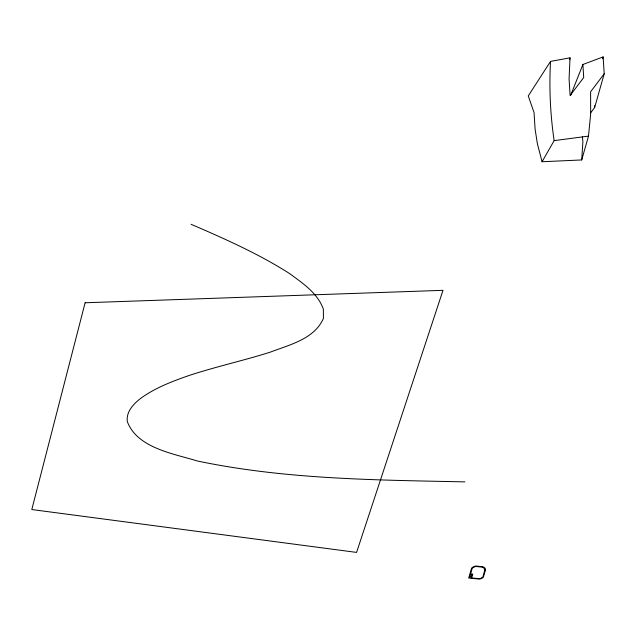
<?xml version="1.0" encoding="UTF-8"?>
<svg xmlns="http://www.w3.org/2000/svg" width="636" height="636" viewBox="0 0 636 636"><rect width="100%" height="100%" fill="white"/><g stroke="black" fill="none" stroke-linecap="round" stroke-linejoin="round"><path stroke-width="0.95" d="M582.886 64.49L583.705 77.544L570.11 95.527L569.069 78.951L570.031 57.836L550.53 61.39C549.059 87.808 550.259 114.456 554.147 140.628L542.063 161.743L581.717 159.938L588.483 136.12L590.653 114.218L590.606 91.799L604.2 73.808L603.135 56.906L582.886 64.49L570.635 95.432M581.717 159.938L582.894 141.558L582.353 136.851M569.633 59.728L570.031 57.836M602.61 58.782L603.135 56.906M590.51 113.017L594.652 107.548L604.2 73.808M550.53 61.39L528.27 95.925L534.049 112.572L535.099 129.148L537.364 143.633L542.063 161.743M554.147 140.628L588.483 136.12M464.868 481.881C375.494 479.997 285.135 479.417 197.287 460.973C173.652 453.651 137.122 448.062 127.311 421.565C126 411.897 133.393 404.035 140.437 398.549C155.128 387.801 172.356 381.306 189.425 375.375C216.065 366.63 243.501 360.628 270.228 352.161C289.475 344.76 314.359 339.139 323.43 318.39L323.342 309.024C317.507 292.973 302.656 283.211 289.515 273.52C258.502 253.756 224.818 238.818 191.126 224.309M594.533 105.663L594.652 107.548M484.87 569.832L482.97 576.637A4.086 2.83 -3.6 0 1 482.327 577.409L480.593 578.355A4.142 2.878 -3.6 0 1 478.948 578.633L470.656 577.822L470.529 578.283L479.449 579.062A4.746 3.291 -3.6 0 0 480.848 578.776L482.517 577.949A4.706 3.267 -3.6 0 0 483.376 577.114L485.538 569.8A4.683 3.244 -3.6 0 0 485.332 568.822L485.157 568.505A5.366 3.721 -3.6 0 0 484.37 567.638L483.678 567.177A4.73 3.283 -3.6 0 0 482.438 566.7L476.189 566.048A4.683 3.244 -3.6 0 0 474.766 566.247L472.286 567.479A4.881 3.387 -3.6 0 0 471.522 568.361L468.708 578.092L469.36 578.164L472.135 568.536A4.341 3.005 -3.6 0 1 472.794 567.757L474.957 566.684A4.118 2.854 -3.6 0 1 476.197 566.517L482.183 567.137A4.102 2.838 -3.6 0 1 483.249 567.551L484.688 568.982A4.047 2.806 -3.6 0 1 484.87 569.832M85.113 302.776L31.8 509.539L356.581 552.406L442.998 290.326L85.113 302.776M471.014 576.558L470.886 577.019L471.968 577.13L472.095 576.669L471.014 576.558M471.363 575.294L471.236 575.755L472.325 575.866L472.453 575.405L471.363 575.294M471.721 574.03L471.594 574.483L472.675 574.602L472.802 574.141L471.721 574.03"/></g></svg>
